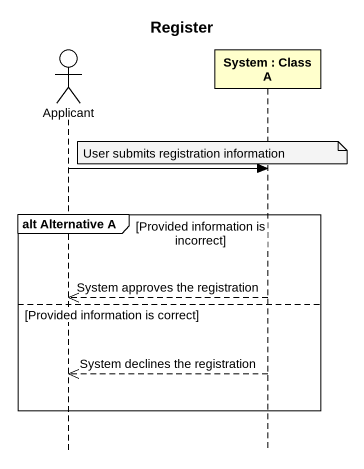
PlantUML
@startuml
title Register
hide footbox
actor Applicant
participant "System : Class A" as System

note over System : User submits registration information
Applicant -> System
group alt Alternative A [Provided information is incorrect]
  System -->> Applicant : System approves the registration
else Provided information is correct
  System -->> Applicant : System declines the registration
end
@enduml
